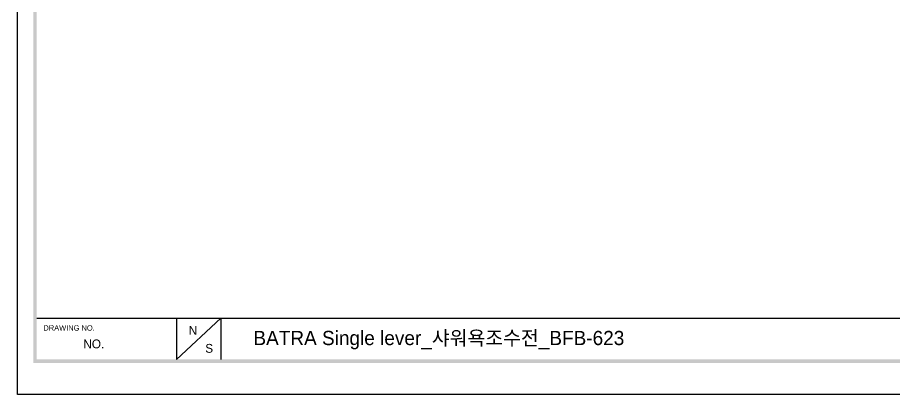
# Model space of a CAD drawing. Extents: x 16296660632 to 16296672895, y -37409619871 to -37409617326.
# Drawn here: x 16296671791 to 16296672519, y -37409618104 to -37409617791 of the extents above; entities that cross this region are included whole.
import ezdxf

# ---------------------------------------------------------------- set-up
doc = ezdxf.new("R2010")
doc.units = 0
doc.header["$LTSCALE"] = 10
doc.header["$MEASUREMENT"] = 0
doc.layers.get('0').update_dxf_attribs({"linetype": 'CONTINUOUS'})
doc.styles.add('Daelim Dimension', font='')
doc.styles.get('Daelim Dimension').set_extended_font_data('나눔고딕')

msp = doc.modelspace()

# ---------------------------------------------------------------- linework, layer by layer
at = {"color": 5}
msp.add_line((16296671807.02898, -37409618040.309692), (16296672697.901211, -37409618040.309692), dxfattribs=at)
at = {"color": 5, "ltscale": 40}
for p, q in [((16296671923.190519, -37409618040.309692), (16296671923.190519, -37409618074.549767)), ((16296671923.190519, -37409618040.309692), (16296671923.190519, -37409618074.549767)), ((16296671959.835871, -37409618040.309692), (16296671923.190519, -37409618074.549767)), ((16296671959.835871, -37409618040.309692), (16296671923.190519, -37409618074.549767)), ((16296671959.835871, -37409618040.309692), (16296671959.835871, -37409618074.549767)), ((16296671959.835871, -37409618040.309692), (16296671959.835871, -37409618074.549767))]:
    msp.add_line(p, q, dxfattribs=at)
at = {"color": 2}
msp.add_lwpolyline([(16296671791.095221, -37409617325.708862), (16296672895.440769, -37409617325.708862), (16296672895.440769, -37409618103.587517), (16296671791.095221, -37409618103.587517)], close=True, dxfattribs=at)
at = {"ltscale": 0.5}
msp.add_lwpolyline([(16296671791.095221, -37409617325.708862), (16296672895.440769, -37409617325.708862), (16296672895.440769, -37409618103.587517), (16296671791.095221, -37409618103.587517)], close=True, dxfattribs=at)
at = {"color": 5, "ltscale": 40}
for points in [[(16296671804.199221, -37409617338.812859), (16296671807.02898, -37409617338.812859), (16296671804.199221, -37409618077.379532), (16296671807.02898, -37409618074.549767)], [(16296672882.336769, -37409618077.379532), (16296672879.50701, -37409618074.549767), (16296671804.199221, -37409618077.379532), (16296671807.02898, -37409618074.549767)]]:
    msp.add_trace(points, dxfattribs=at)

# ---------------------------------------------------------------- texts
at = {"color": 5, "ltscale": 40, "style": 'Daelim Dimension'}
msp.add_text('DRAWING NO.', height=4.48417393, dxfattribs=at).set_placement((16296671812.56546, -37409618050.668648))
at = {"char_height": 7.33824, "attachment_point": 1, "style": 'Daelim Dimension'}
for s, insert, width in [('N', (16296671933.15757, -37409618046.729088), 10.2413101), ('NO.', (16296671845.677999, -37409618058.002701), 46.03535868), ('S', (16296671946.92733, -37409618061.68631), 10.2413101)]:
    msp.add_mtext(s, dxfattribs=dict(at, insert=insert, width=width))
at = {"color": 2, "insert": (16296671986.938419, -37409618050.863129), "char_height": 11.7936, "width": 454.98340307, "attachment_point": 1, "style": 'Daelim Dimension'}
msp.add_mtext('{\\f나눔고딕|b0|i0|c129|p50;BATRA Single lever_샤워욕조수전_BFB-623}', dxfattribs=at)

doc.saveas('drawing.dxf')
